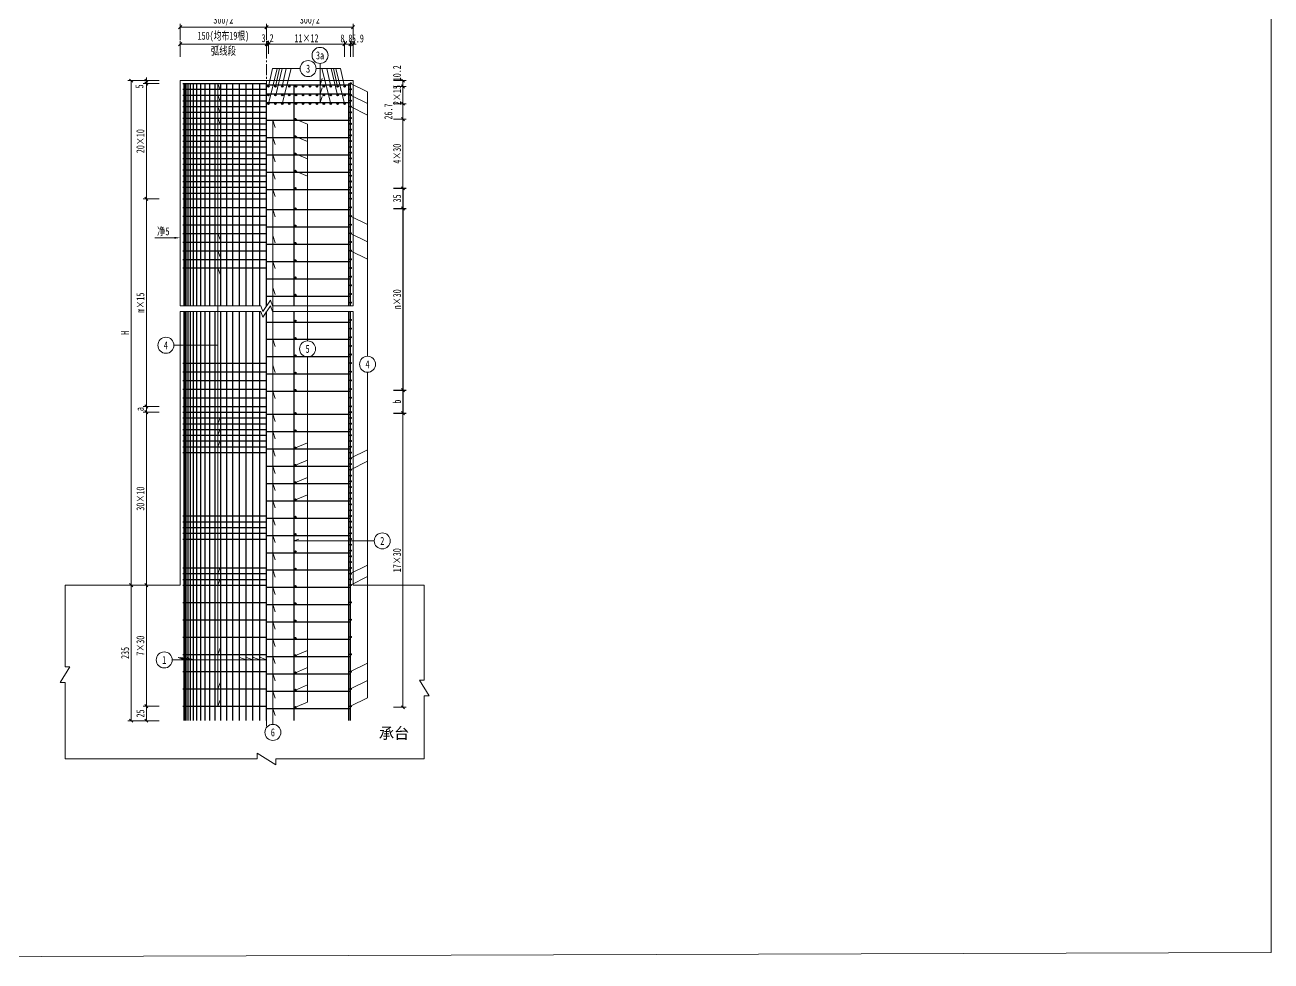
# Model space of a CAD drawing. Header units: millimetres. Extents: x 3400 to 11153, y 4569 to 11779.
# Drawn here: x 5863 to 8024, y 6168 to 7792 of the extents above; entities that cross this region are included whole.
import ezdxf
from ezdxf.enums import TextEntityAlignment as Align

# ---------------------------------------------------------------- set-up
doc = ezdxf.new("R2010")
doc.units = ezdxf.units.MM
doc.linetypes.add('CENTER2', pattern=[28.575, 19.05, -3.175, 3.175, -3.175])
doc.layers.get('0').update_dxf_attribs({"lineweight": 15})
doc.layers.get('Defpoints').update_dxf_attribs({"color": 8})
for name, color, linetype, lineweight in [('中心线', 2, 'CENTER2', 15), ('尺寸及阴影线', 4, 'Continuous', 13), ('尺寸标注', 4, 'Continuous', 13), ('文本', 7, 'Continuous', 15), ('文本 @ 1', 7, 'Continuous', 15), ('标注', 4, 'Continuous', 13), ('细实线', 4, 'Continuous', 15), ('细线', 4, 'Continuous', 15), ('钢筋', 1, 'Continuous', 30)]:
    doc.layers.add(name, color=color, linetype=linetype, lineweight=lineweight)
doc.styles.add('111', font='仿宋_GB2312.ttf', dxfattribs={"width": 0.7})
doc.styles.add('Annotative', font='仿宋_GB2312.ttf')
doc.styles.add('FS', font='仿宋_GB2312.ttf', dxfattribs={"width": 0.75})
doc.styles.get("Standard").update_dxf_attribs({"font": '仿宋_GB2312.ttf'})
doc.dimstyles.new('200', dxfattribs={"dimscale": 0, "dimtxt": 2.5, "dimasz": 1, "dimexe": 1, "dimexo": 1, "dimgap": 0.6, "dimtad": 1, "dimdec": 1, "dimdsep": 46, "dimtxsty": '111', "dimblk": 'OBLIQUE', "dimcen": 0, "dimclrd": 4, "dimclre": 4, "dimclrt": 4, "dimadec": 1, "dimazin": 2, "dimtfac": 1, "dimtdec": 1, "dimtix": 1, "dimtmove": 2, "dimatfit": 3, "dimfxl": 4, "dimfxlon": 1, "dimtolj": 1, "dimlwd": -1, "dimlwe": -1, "dimarcsym": 0})

# ---------------------------------------------------------------- blocks, each defined once
blk = doc.blocks.new('DJ 22')
at = {"layer": '钢筋'}
h = blk.add_hatch(color=256, dxfattribs=at)
h.dxf.hatch_style = 1
h.paths.add_polyline_path([(1.3, 0, 1), (-1.3, 0, 1)])
blk.add_circle((0, 0), 1.25, dxfattribs=at)
blk = doc.blocks.new('_Oblique')
at = {"color": 0, "linetype": 'ByBlock', "lineweight": -2}
blk.add_line((-0.5, -0.5), (0.5, 0.5), dxfattribs=at)
blk = doc.blocks.new('*D17')
at = {"color": 4, "transparency": 16777216}
for p, q in [((6073.2, 7695.2), (6073.2, 7700.8)), ((6095.4, 7695.2), (6067.6, 7695.2)), ((6095.4, 7690.2), (6067.6, 7690.2)), ((6073.2, 7690.2), (6073.2, 7695.2)), ((6073.2, 7690.2), (6073.2, 7684.7))]:
    blk.add_line(p, q, dxfattribs=at)
at = {"layer": 'Defpoints', "color": 0, "transparency": 16777216}
for p in [(6073.2, 7695.2), (6136.3, 7695.2), (6136.3, 7690.2)]:
    blk.add_point(p, dxfattribs=at)
at = {"color": 4, "transparency": 16777216, "xscale": 5.555555555555556, "yscale": 5.555555555555556, "zscale": 5.555555555555556}
for p, rotation in [((6073.2, 7695.2), 270), ((6073.2, 7690.2), 90)]:
    blk.add_blockref('_Oblique', p, dxfattribs=dict(at, rotation=rotation))
at = {"color": 4, "transparency": 16777216, "insert": (6061.2, 7685.1), "char_height": 13.89, "attachment_point": 5, "rotation": 90, "style": '111'}
blk.add_mtext('\\A1;5', dxfattribs=at)
blk = doc.blocks.new('*D18')
at = {"color": 4, "transparency": 16777216}
for p, q in [((6095.4, 7490.2), (6067.6, 7490.2)), ((6073.2, 7130.2), (6073.2, 7490.2)), ((6095.4, 7130.2), (6067.6, 7130.2))]:
    blk.add_line(p, q, dxfattribs=at)
at = {"layer": 'Defpoints', "color": 0, "transparency": 16777216}
for p in [(6073.2, 7490.2), (6136.3, 7490.2), (6136.3, 7130.2)]:
    blk.add_point(p, dxfattribs=at)
at = {"color": 4, "transparency": 16777216, "xscale": 5.555555555555556, "yscale": 5.555555555555556, "zscale": 5.555555555555556}
for p, rotation in [((6073.2, 7490.2), 90), ((6073.2, 7130.2), 270)]:
    blk.add_blockref('_Oblique', p, dxfattribs=dict(at, rotation=rotation))
at = {"color": 4, "transparency": 16777216, "insert": (6062.9, 7310.2), "char_height": 13.89, "attachment_point": 5, "rotation": 90, "style": '111'}
blk.add_mtext('\\A1;m×15', dxfattribs=at)
blk = doc.blocks.new('*D19')
at = {"color": 4, "transparency": 16777216}
for p, q in [((6095.4, 7120.2), (6067.6, 7120.2)), ((6073.2, 6820.2), (6073.2, 7120.2)), ((6095.4, 6820.2), (6067.6, 6820.2))]:
    blk.add_line(p, q, dxfattribs=at)
at = {"layer": 'Defpoints', "color": 0, "transparency": 16777216}
for p in [(6073.2, 7120.2), (6136.3, 7120.2), (6136.3, 6820.2)]:
    blk.add_point(p, dxfattribs=at)
at = {"color": 4, "transparency": 16777216, "xscale": 5.555555555555556, "yscale": 5.555555555555556, "zscale": 5.555555555555556}
for p, rotation in [((6073.2, 7120.2), 90), ((6073.2, 6820.2), 270)]:
    blk.add_blockref('_Oblique', p, dxfattribs=dict(at, rotation=rotation))
at = {"color": 4, "transparency": 16777216, "insert": (6062.9, 6970.2), "char_height": 13.89, "attachment_point": 5, "rotation": 90, "style": '111'}
blk.add_mtext('\\A1;30×10', dxfattribs=at)
blk = doc.blocks.new('*D20')
at = {"color": 4, "transparency": 16777216}
for p, q in [((6095.4, 6820.2), (6067.6, 6820.2)), ((6073.2, 6610.2), (6073.2, 6820.2)), ((6095.4, 6610.2), (6067.6, 6610.2))]:
    blk.add_line(p, q, dxfattribs=at)
at = {"layer": 'Defpoints', "color": 0, "transparency": 16777216}
for p in [(6073.2, 6820.2), (6136.3, 6820.2), (6136.3, 6610.2)]:
    blk.add_point(p, dxfattribs=at)
at = {"color": 4, "transparency": 16777216, "xscale": 5.555555555555556, "yscale": 5.555555555555556, "zscale": 5.555555555555556}
for p, rotation in [((6073.2, 6820.2), 90), ((6073.2, 6610.2), 270)]:
    blk.add_blockref('_Oblique', p, dxfattribs=dict(at, rotation=rotation))
at = {"color": 4, "transparency": 16777216, "insert": (6062.9, 6715.2), "char_height": 13.89, "attachment_point": 5, "rotation": 90, "style": '111'}
blk.add_mtext('\\A1;7×30', dxfattribs=at)
blk = doc.blocks.new('*D21')
at = {"color": 4, "transparency": 16777216}
for p, q in [((6095.4, 6610.2), (6067.6, 6610.2)), ((6073.2, 6610.2), (6073.2, 6585.2)), ((6095.4, 6585.2), (6067.6, 6585.2))]:
    blk.add_line(p, q, dxfattribs=at)
at = {"layer": 'Defpoints', "color": 0, "transparency": 16777216}
for p in [(6136.3, 6610.2), (6073.2, 6585.2), (6138.5, 6585.2)]:
    blk.add_point(p, dxfattribs=at)
at = {"color": 4, "transparency": 16777216, "xscale": 5.555555555555556, "yscale": 5.555555555555556, "zscale": 5.555555555555556}
for p, rotation in [((6073.2, 6610.2), 90), ((6073.2, 6585.2), 270)]:
    blk.add_blockref('_Oblique', p, dxfattribs=dict(at, rotation=rotation))
at = {"color": 4, "transparency": 16777216, "insert": (6062.9, 6597.7), "char_height": 13.89, "attachment_point": 5, "rotation": 90, "style": '111'}
blk.add_mtext('\\A1;25', dxfattribs=at)
blk = doc.blocks.new('*D22')
at = {"color": 4, "transparency": 16777216}
for p, q in [((6068.9, 6820.2), (6041.2, 6820.2)), ((6046.7, 6820.2), (6046.7, 6585.2)), ((6068.9, 6585.2), (6041.2, 6585.2))]:
    blk.add_line(p, q, dxfattribs=at)
at = {"layer": 'Defpoints', "color": 0, "transparency": 16777216}
for p in [(6109.8, 6820.2), (6046.7, 6585.2), (6138.5, 6585.2)]:
    blk.add_point(p, dxfattribs=at)
at = {"color": 4, "transparency": 16777216, "xscale": 5.555555555555556, "yscale": 5.555555555555556, "zscale": 5.555555555555556}
for p, rotation in [((6046.7, 6820.2), 90), ((6046.7, 6585.2), 270)]:
    blk.add_blockref('_Oblique', p, dxfattribs=dict(at, rotation=rotation))
at = {"color": 4, "transparency": 16777216, "insert": (6036.4, 6702.7), "char_height": 13.89, "attachment_point": 5, "rotation": 90, "style": '111'}
blk.add_mtext('\\A1;235', dxfattribs=at)
blk = doc.blocks.new('*D23')
at = {"color": 4, "transparency": 16777216}
for p, q in [((6068.9, 7695.2), (6041.2, 7695.2)), ((6046.7, 7695.2), (6046.7, 6820.2)), ((6068.9, 6820.2), (6041.2, 6820.2))]:
    blk.add_line(p, q, dxfattribs=at)
at = {"layer": 'Defpoints', "color": 0, "transparency": 16777216}
for p in [(6131.9, 7695.2), (6046.7, 6820.2), (6138.5, 6820.2)]:
    blk.add_point(p, dxfattribs=at)
at = {"color": 4, "transparency": 16777216, "xscale": 5.555555555555556, "yscale": 5.555555555555556, "zscale": 5.555555555555556}
for p, rotation in [((6046.7, 7695.2), 90), ((6046.7, 6820.2), 270)]:
    blk.add_blockref('_Oblique', p, dxfattribs=dict(at, rotation=rotation))
at = {"color": 4, "transparency": 16777216, "insert": (6036.4, 7257.7), "char_height": 13.89, "attachment_point": 5, "rotation": 90, "style": '111'}
blk.add_mtext('\\A1;H', dxfattribs=at)
blk = doc.blocks.new('*D24')
at = {"color": 4, "transparency": 16777216}
for p, q in [((6131.9, 7736.3), (6131.9, 7764.1)), ((6281.9, 7736.3), (6281.9, 7764.1)), ((6281.9, 7758.5), (6131.9, 7758.5))]:
    blk.add_line(p, q, dxfattribs=at)
at = {"layer": 'Defpoints', "color": 0, "transparency": 16777216}
for p in [(6131.9, 7758.5), (6131.9, 7676), (6281.9, 7690.2)]:
    blk.add_point(p, dxfattribs=at)
at = {"color": 4, "transparency": 16777216, "xscale": 5.555555555555556, "yscale": 5.555555555555556, "zscale": 5.555555555555556, "rotation": 180}
blk.add_blockref('_Oblique', (6131.9, 7758.5), dxfattribs=at)
at = {"color": 4, "transparency": 16777216, "xscale": 5.555555555555556, "yscale": 5.555555555555556, "zscale": 5.555555555555556}
blk.add_blockref('_Oblique', (6281.9, 7758.5), dxfattribs=at)
at = {"color": 4, "transparency": 16777216, "insert": (6206.9, 7771.2), "char_height": 13.889, "attachment_point": 5, "style": '111'}
blk.add_mtext('\\A1;150(均布19根)', dxfattribs=at)
blk = doc.blocks.new('*D25')
at = {"color": 4, "transparency": 16777216}
for p, q in [((6417.1, 7736.3), (6417.1, 7764.1)), ((6427.5, 7736.3), (6427.5, 7764.1)), ((6417.1, 7758.5), (6427.5, 7758.5))]:
    blk.add_line(p, q, dxfattribs=at)
at = {"layer": 'Defpoints', "color": 0, "transparency": 16777216}
for p in [(6427.5, 7758.5), (6417.1, 7685.1), (6427.5, 7685.6)]:
    blk.add_point(p, dxfattribs=at)
at = {"color": 4, "transparency": 16777216, "xscale": 5.555555555555556, "yscale": 5.555555555555556, "zscale": 5.555555555555556, "rotation": 180}
blk.add_blockref('_Oblique', (6417.1, 7758.5), dxfattribs=at)
at = {"color": 4, "transparency": 16777216, "xscale": 5.555555555555556, "yscale": 5.555555555555556, "zscale": 5.555555555555556}
blk.add_blockref('_Oblique', (6427.5, 7758.5), dxfattribs=at)
at = {"color": 4, "transparency": 16777216, "insert": (6420.3, 7768.3), "char_height": 13.89, "attachment_point": 5, "style": '111'}
blk.add_mtext('\\A1;8.8', dxfattribs=at)
blk = doc.blocks.new('*D26')
at = {"color": 4, "transparency": 16777216}
for p, q in [((6427.5, 7736.3), (6427.5, 7764.1)), ((6431.9, 7736.3), (6431.9, 7764.1)), ((6427.5, 7758.5), (6421.9, 7758.5)), ((6427.5, 7758.5), (6431.9, 7758.5)), ((6431.9, 7758.5), (6437.4, 7758.5))]:
    blk.add_line(p, q, dxfattribs=at)
at = {"layer": 'Defpoints', "color": 0, "transparency": 16777216}
for p in [(6431.9, 7758.5), (6427.5, 7688.2), (6431.9, 7691)]:
    blk.add_point(p, dxfattribs=at)
at = {"color": 4, "transparency": 16777216, "xscale": 5.555555555555556, "yscale": 5.555555555555556, "zscale": 5.555555555555556}
blk.add_blockref('_Oblique', (6427.5, 7758.5), dxfattribs=at)
at = {"color": 4, "transparency": 16777216, "xscale": 5.555555555555556, "yscale": 5.555555555555556, "zscale": 5.555555555555556, "rotation": 180}
blk.add_blockref('_Oblique', (6431.9, 7758.5), dxfattribs=at)
at = {"color": 4, "transparency": 16777216, "insert": (6440.1, 7768.3), "char_height": 13.89, "attachment_point": 5, "style": '111'}
blk.add_mtext('\\A1;5.9', dxfattribs=at)
blk = doc.blocks.new('*D27')
at = {"color": 4, "transparency": 16777216}
for p, q in [((6131.9, 7765.8), (6131.9, 7793.6)), ((6281.9, 7788), (6131.9, 7788)), ((6281.9, 7765.8), (6281.9, 7793.6))]:
    blk.add_line(p, q, dxfattribs=at)
at = {"layer": 'Defpoints', "color": 0, "transparency": 16777216}
for p in [(6131.9, 7788), (6131.9, 7695.2), (6281.9, 7695.2)]:
    blk.add_point(p, dxfattribs=at)
at = {"color": 4, "transparency": 16777216, "xscale": 5.555555555555556, "yscale": 5.555555555555556, "zscale": 5.555555555555556, "rotation": 180}
blk.add_blockref('_Oblique', (6131.9, 7788), dxfattribs=at)
at = {"color": 4, "transparency": 16777216, "xscale": 5.555555555555556, "yscale": 5.555555555555556, "zscale": 5.555555555555556}
blk.add_blockref('_Oblique', (6281.9, 7788), dxfattribs=at)
at = {"color": 4, "transparency": 16777216, "insert": (6206.9, 7799.3), "char_height": 13.89, "attachment_point": 5, "style": '111'}
blk.add_mtext('\\A1;300/2', dxfattribs=at)
blk = doc.blocks.new('*D28')
at = {"color": 4, "transparency": 16777216}
for p, q in [((6281.8, 7765.8), (6281.8, 7793.6)), ((6281.8, 7788), (6431.8, 7788)), ((6431.8, 7765.8), (6431.8, 7793.6))]:
    blk.add_line(p, q, dxfattribs=at)
at = {"layer": 'Defpoints', "color": 0, "transparency": 16777216}
for p in [(6431.8, 7788), (6281.8, 7695.2), (6431.8, 7695.2)]:
    blk.add_point(p, dxfattribs=at)
at = {"color": 4, "transparency": 16777216, "xscale": 5.555555555555556, "yscale": 5.555555555555556, "zscale": 5.555555555555556, "rotation": 180}
blk.add_blockref('_Oblique', (6281.8, 7788), dxfattribs=at)
at = {"color": 4, "transparency": 16777216, "xscale": 5.555555555555556, "yscale": 5.555555555555556, "zscale": 5.555555555555556}
blk.add_blockref('_Oblique', (6431.8, 7788), dxfattribs=at)
at = {"color": 4, "transparency": 16777216, "insert": (6356.8, 7799.3), "char_height": 13.89, "attachment_point": 5, "style": '111'}
blk.add_mtext('\\A1;300/2', dxfattribs=at)
blk = doc.blocks.new('*D31')
at = {"color": 4, "transparency": 16777216}
for p, q in [((6095.4, 7690.2), (6067.6, 7690.2)), ((6073.2, 7490.2), (6073.2, 7690.2)), ((6095.4, 7490.2), (6067.6, 7490.2))]:
    blk.add_line(p, q, dxfattribs=at)
at = {"layer": 'Defpoints', "color": 0, "transparency": 16777216}
for p in [(6073.2, 7690.2), (6136.3, 7690.2), (6136.3, 7490.2)]:
    blk.add_point(p, dxfattribs=at)
at = {"color": 4, "transparency": 16777216, "xscale": 5.555555555555556, "yscale": 5.555555555555556, "zscale": 5.555555555555556}
for p, rotation in [((6073.2, 7690.2), 90), ((6073.2, 7490.2), 270)]:
    blk.add_blockref('_Oblique', p, dxfattribs=dict(at, rotation=rotation))
at = {"color": 4, "transparency": 16777216, "insert": (6062.9, 7590.2), "char_height": 13.89, "attachment_point": 5, "rotation": 90, "style": '111'}
blk.add_mtext('\\A1;20×10', dxfattribs=at)
blk = doc.blocks.new('*D39')
at = {"color": 4, "transparency": 16777216}
for p, q in [((6281.9, 7741.9), (6281.9, 7764.1)), ((6285.1, 7741.9), (6285.1, 7764.1)), ((6281.9, 7758.5), (6276.3, 7758.5)), ((6281.9, 7758.5), (6285.1, 7758.5)), ((6285.1, 7758.5), (6290.6, 7758.5))]:
    blk.add_line(p, q, dxfattribs=at)
at = {"layer": 'Defpoints', "color": 0, "transparency": 16777216}
for p in [(6285.1, 7758.5), (6281.9, 7683.4), (6285.1, 7685.1)]:
    blk.add_point(p, dxfattribs=at)
at = {"color": 4, "transparency": 16777216, "xscale": 5.555555555555556, "yscale": 5.555555555555556, "zscale": 5.555555555555556}
blk.add_blockref('_Oblique', (6281.9, 7758.5), dxfattribs=at)
at = {"color": 4, "transparency": 16777216, "xscale": 5.555555555555556, "yscale": 5.555555555555556, "zscale": 5.555555555555556, "rotation": 180}
blk.add_blockref('_Oblique', (6285.1, 7758.5), dxfattribs=at)
at = {"color": 4, "transparency": 16777216, "insert": (6283.5, 7768.8), "char_height": 13.89, "attachment_point": 5, "style": '111'}
blk.add_mtext('\\A1;3.2', dxfattribs=at)
blk = doc.blocks.new('*D42')
at = {"color": 4, "transparency": 16777216}
for p, q in [((6095.4, 7130.2), (6067.6, 7130.2)), ((6095.4, 7120.2), (6067.6, 7120.2)), ((6073.2, 7130.2), (6073.2, 7120.2))]:
    blk.add_line(p, q, dxfattribs=at)
at = {"layer": 'Defpoints', "color": 0, "transparency": 16777216}
for p in [(6073.2, 7120.2), (6136.3, 7130.2), (6136.3, 7120.2)]:
    blk.add_point(p, dxfattribs=at)
at = {"color": 4, "transparency": 16777216, "xscale": 5.555555555555556, "yscale": 5.555555555555556, "zscale": 5.555555555555556}
for p, rotation in [((6073.2, 7130.2), 90), ((6073.2, 7120.2), 270)]:
    blk.add_blockref('_Oblique', p, dxfattribs=dict(at, rotation=rotation))
at = {"color": 4, "transparency": 16777216, "insert": (6061.8, 7125.5), "char_height": 13.89, "attachment_point": 5, "rotation": 90, "style": '111'}
blk.add_mtext('\\A1;a', dxfattribs=at)
blk = doc.blocks.new('*D45')
at = {"color": 4, "transparency": 16777216}
for p, q in [((6501.7, 7695.2), (6523.9, 7695.2)), ((6501.7, 7685.1), (6523.9, 7685.1)), ((6518.4, 7695.2), (6518.4, 7685.1))]:
    blk.add_line(p, q, dxfattribs=at)
at = {"layer": 'Defpoints', "color": 0, "transparency": 16777216}
for p in [(6402.4, 7685.1), (6407, 7695.2), (6518.4, 7685.1)]:
    blk.add_point(p, dxfattribs=at)
at = {"color": 4, "transparency": 16777216, "xscale": 5.555555555555556, "yscale": 5.555555555555556, "zscale": 5.555555555555556}
for p, rotation in [((6518.4, 7695.2), 90), ((6518.4, 7685.1), 270)]:
    blk.add_blockref('_Oblique', p, dxfattribs=dict(at, rotation=rotation))
at = {"color": 4, "transparency": 16777216, "insert": (6508.1, 7707.9), "char_height": 13.89, "attachment_point": 5, "rotation": 90, "style": '111'}
blk.add_mtext('\\A1;10.2', dxfattribs=at)
blk = doc.blocks.new('*D46')
at = {"color": 4, "transparency": 16777216}
for p, q in [((6501.7, 7685.1), (6523.9, 7685.1)), ((6518.4, 7685.1), (6518.4, 7690.6)), ((6518.4, 7685.1), (6518.4, 7655.1)), ((6501.7, 7655.1), (6523.9, 7655.1)), ((6518.4, 7655.1), (6518.4, 7649.5))]:
    blk.add_line(p, q, dxfattribs=at)
at = {"layer": 'Defpoints', "color": 0, "transparency": 16777216}
for p in [(6399, 7685.1), (6399, 7655.1), (6518.4, 7655.1)]:
    blk.add_point(p, dxfattribs=at)
at = {"color": 4, "transparency": 16777216, "xscale": 5.555555555555556, "yscale": 5.555555555555556, "zscale": 5.555555555555556}
for p, rotation in [((6518.4, 7685.1), 270), ((6518.4, 7655.1), 90)]:
    blk.add_blockref('_Oblique', p, dxfattribs=dict(at, rotation=rotation))
at = {"color": 4, "transparency": 16777216, "insert": (6508.1, 7670.1), "char_height": 13.89, "attachment_point": 5, "rotation": 90, "style": '111'}
blk.add_mtext('\\A1;2×15', dxfattribs=at)
blk = doc.blocks.new('*D47')
at = {"color": 4, "transparency": 16777216}
for p, q in [((6501.7, 7628.4), (6523.9, 7628.4)), ((6518.4, 7628.4), (6518.4, 7508.4)), ((6501.7, 7508.4), (6523.9, 7508.4))]:
    blk.add_line(p, q, dxfattribs=at)
at = {"layer": 'Defpoints', "color": 0, "transparency": 16777216}
for p in [(6399, 7628.4), (6390.3, 7508.4), (6518.4, 7508.4)]:
    blk.add_point(p, dxfattribs=at)
at = {"color": 4, "transparency": 16777216, "xscale": 5.555555555555556, "yscale": 5.555555555555556, "zscale": 5.555555555555556}
for p, rotation in [((6518.4, 7628.4), 90), ((6518.4, 7508.4), 270)]:
    blk.add_blockref('_Oblique', p, dxfattribs=dict(at, rotation=rotation))
at = {"color": 4, "transparency": 16777216, "insert": (6508.1, 7568.4), "char_height": 13.89, "attachment_point": 5, "rotation": 90, "style": '111'}
blk.add_mtext('\\A1;4×30', dxfattribs=at)
blk = doc.blocks.new('*D48')
at = {"layer": 'Defpoints', "color": 0, "transparency": 16777216}
for p in [(6381.7, 7473.4), (6385.1, 7158.4), (6518.4, 7158.4)]:
    blk.add_point(p, dxfattribs=at)
at = {"layer": '钢筋', "color": 4, "transparency": 16777216}
for p, q in [((6501.7, 7473.4), (6523.9, 7473.4)), ((6518.4, 7473.4), (6518.4, 7158.4)), ((6501.7, 7158.4), (6523.9, 7158.4))]:
    blk.add_line(p, q, dxfattribs=at)
at = {"layer": '钢筋', "color": 4, "transparency": 16777216, "xscale": 5.555555555555556, "yscale": 5.555555555555556, "zscale": 5.555555555555556}
for p, rotation in [((6518.4, 7473.4), 90), ((6518.4, 7158.4), 270)]:
    blk.add_blockref('_Oblique', p, dxfattribs=dict(at, rotation=rotation))
at = {"layer": '钢筋', "color": 4, "transparency": 16777216, "insert": (6508.1, 7315.9), "char_height": 13.89, "attachment_point": 5, "rotation": 90, "style": '111'}
blk.add_mtext('\\A1;n×30', dxfattribs=at)
blk = doc.blocks.new('*D51')
at = {"layer": 'Defpoints', "color": 0, "transparency": 16777216}
for p in [(6379.7, 7158.4), (6379.7, 7118.4), (6518.4, 7118.4)]:
    blk.add_point(p, dxfattribs=at)
at = {"layer": '钢筋', "color": 4, "transparency": 16777216}
for p, q in [((6501.7, 7158.4), (6523.9, 7158.4)), ((6518.4, 7158.4), (6518.4, 7118.4)), ((6501.7, 7118.4), (6523.9, 7118.4))]:
    blk.add_line(p, q, dxfattribs=at)
at = {"layer": '钢筋', "color": 4, "transparency": 16777216, "xscale": 5.555555555555556, "yscale": 5.555555555555556, "zscale": 5.555555555555556}
for p, rotation in [((6518.4, 7158.4), 90), ((6518.4, 7118.4), 270)]:
    blk.add_blockref('_Oblique', p, dxfattribs=dict(at, rotation=rotation))
at = {"layer": '钢筋', "color": 4, "transparency": 16777216, "insert": (6508.1, 7138.4), "char_height": 13.89, "attachment_point": 5, "rotation": 90, "style": '111'}
blk.add_mtext('\\A1;b', dxfattribs=at)
blk = doc.blocks.new('*D52')
at = {"color": 4, "transparency": 16777216}
for p, q in [((6501.7, 7118.4), (6523.9, 7118.4)), ((6518.4, 7118.4), (6518.4, 6608.4)), ((6501.7, 6608.4), (6523.9, 6608.4))]:
    blk.add_line(p, q, dxfattribs=at)
at = {"layer": 'Defpoints', "color": 0, "transparency": 16777216}
for p in [(6387.9, 7118.4), (6381, 6608.4), (6518.4, 6608.4)]:
    blk.add_point(p, dxfattribs=at)
at = {"color": 4, "transparency": 16777216, "xscale": 5.555555555555556, "yscale": 5.555555555555556, "zscale": 5.555555555555556}
for p, rotation in [((6518.4, 7118.4), 90), ((6518.4, 6608.4), 270)]:
    blk.add_blockref('_Oblique', p, dxfattribs=dict(at, rotation=rotation))
at = {"color": 4, "transparency": 16777216, "insert": (6508.1, 6863.4), "char_height": 13.89, "attachment_point": 5, "rotation": 90, "style": '111'}
blk.add_mtext('\\A1;17×30', dxfattribs=at)
blk = doc.blocks.new('*D49')
at = {"layer": 'Defpoints', "color": 0, "transparency": 16777216}
for p in [(6390.3, 7508.4), (6390.3, 7473.4), (6518.4, 7473.4)]:
    blk.add_point(p, dxfattribs=at)
at = {"layer": '钢筋', "color": 4, "transparency": 16777216}
for p, q in [((6501.7, 7508.4), (6523.9, 7508.4)), ((6518.4, 7508.4), (6518.4, 7473.4)), ((6501.7, 7473.4), (6523.9, 7473.4))]:
    blk.add_line(p, q, dxfattribs=at)
at = {"layer": '钢筋', "color": 4, "transparency": 16777216, "xscale": 5.555555555555556, "yscale": 5.555555555555556, "zscale": 5.555555555555556}
for p, rotation in [((6518.4, 7508.4), 90), ((6518.4, 7473.4), 270)]:
    blk.add_blockref('_Oblique', p, dxfattribs=dict(at, rotation=rotation))
at = {"layer": '钢筋', "color": 4, "transparency": 16777216, "insert": (6508.1, 7490.9), "char_height": 13.89, "attachment_point": 5, "rotation": 90, "style": '111'}
blk.add_mtext('\\A1;35', dxfattribs=at)
blk = doc.blocks.new('*D50')
at = {"color": 4, "transparency": 16777216}
for p, q in [((6501.7, 7655.1), (6523.9, 7655.1)), ((6518.4, 7655.1), (6518.4, 7628.4)), ((6501.7, 7628.4), (6523.9, 7628.4))]:
    blk.add_line(p, q, dxfattribs=at)
at = {"layer": 'Defpoints', "color": 0, "transparency": 16777216}
for p in [(6399, 7655.1), (6399, 7628.4), (6518.4, 7628.4)]:
    blk.add_point(p, dxfattribs=at)
at = {"color": 4, "transparency": 16777216, "xscale": 5.555555555555556, "yscale": 5.555555555555556, "zscale": 5.555555555555556}
for p, rotation in [((6518.4, 7655.1), 90), ((6518.4, 7628.4), 270)]:
    blk.add_blockref('_Oblique', p, dxfattribs=dict(at, rotation=rotation))
at = {"color": 4, "transparency": 16777216, "insert": (6493.1, 7641.6), "char_height": 13.89, "attachment_point": 5, "rotation": 90, "style": '111'}
blk.add_mtext('\\A1;26.7', dxfattribs=at)
blk = doc.blocks.new('*D53')
at = {"layer": 'Defpoints', "color": 0, "transparency": 16777216}
for p in [(6417.1, 7758.5), (6285.1, 7685.1), (6417.1, 7685.1)]:
    blk.add_point(p, dxfattribs=at)
at = {"layer": '细线', "color": 4, "transparency": 16777216}
for p, q in [((6285.1, 7741.9), (6285.1, 7764.1)), ((6417.1, 7741.9), (6417.1, 7764.1)), ((6285.1, 7758.5), (6417.1, 7758.5))]:
    blk.add_line(p, q, dxfattribs=at)
at = {"layer": '细线', "color": 4, "transparency": 16777216, "xscale": 5.555555555555554, "yscale": 5.555555555555554, "zscale": 5.555555555555554, "rotation": 180}
blk.add_blockref('_Oblique', (6285.1, 7758.5), dxfattribs=at)
at = {"layer": '细线', "color": 4, "transparency": 16777216, "xscale": 5.555555555555554, "yscale": 5.555555555555554, "zscale": 5.555555555555554}
blk.add_blockref('_Oblique', (6417.1, 7758.5), dxfattribs=at)
at = {"layer": '细线', "color": 4, "transparency": 16777216, "insert": (6351.1, 7768.8), "char_height": 13.89, "attachment_point": 5, "style": '111'}
blk.add_mtext('\\A1;11×12', dxfattribs=at)

msp = doc.modelspace()

# ---------------------------------------------------------------- linework, layer by layer
msp.add_lwpolyline([(3400.32, 8603.15), (8024.4, 8618.03), (8024.4, 6183.2), (3400.32, 6168.32)], close=True)
at = {"layer": 'Defpoints'}
for p, q in [((6427.46, 7304.73), (6427.46, 7690.23)), ((6427.46, 6585.23), (6427.46, 7294.73))]:
    msp.add_line(p, q, dxfattribs=at)
at = {"layer": '中心线'}
for p, q in [((6281.88, 7304.73), (6281.88, 7752.22)), ((6281.88, 6575.96), (6281.88, 7294.73))]:
    msp.add_line(p, q, dxfattribs=at)
at = {"layer": '尺寸及阴影线'}
msp.add_line((6121.8, 7422.62), (6087.75, 7422.62), dxfattribs=at)
msp.add_solid([(6121.8, 7424.3), (6121.8, 7420.94), (6131.88, 7422.62)], dxfattribs=at)
at = {"layer": '尺寸标注'}
for centre in [(6374.48, 7738.97), (6353.84, 7715.97), (6107.13, 7236.18), (6352.96, 7229.99), (6456.88, 7203.24), (6482.5, 6896.94), (6104.22, 6690.5), (6292.69, 6564.94)]:
    msp.add_circle(centre, 13.89, dxfattribs=at)
at = {"layer": '标注'}
for p, q in [((6374.48, 7725.08), (6374.48, 7657.02)), ((6378.47, 7698.7), (6374.48, 7687.89)), ((6197.16, 6610.23), (6197.16, 7690.23)), ((6201.16, 7679.43), (6197.16, 7690.23)), ((6378.47, 7682.83), (6374.48, 7672.02)), ((6201.16, 7659.43), (6197.16, 7670.23)), ((6378.47, 7667.83), (6374.48, 7657.02)), ((6201.16, 7639.43), (6197.16, 7650.23)), ((6201.16, 7619.43), (6197.16, 7630.23)), ((6201.16, 7419.43), (6197.16, 7430.23)), ((6201.16, 7389.43), (6197.16, 7400.23)), ((6201.16, 7359.43), (6197.16, 7370.23)), ((6197.16, 7236.18), (6121.02, 7236.18)), ((6201.16, 7111.04), (6197.16, 7100.23)), ((6201.16, 7091.04), (6197.16, 7080.23)), ((6201.16, 7071.04), (6197.16, 7060.23)), ((6201.16, 6851.04), (6197.16, 6840.23)), ((6201.16, 6831.04), (6197.16, 6820.23)), ((6201.16, 6711.04), (6197.16, 6700.23)), ((6118.11, 6690.5), (6281.88, 6690.5)), ((6128.21, 6694.49), (6139.01, 6690.5)), ((6129.54, 6694.49), (6140.34, 6690.5)), ((6131.69, 6694.49), (6142.49, 6690.5)), ((6134.82, 6694.49), (6145.62, 6690.5)), ((6138.93, 6694.49), (6149.73, 6690.5)), ((6143.97, 6694.49), (6154.77, 6690.5)), ((6235.31, 6694.49), (6246.11, 6690.5)), ((6247.09, 6694.49), (6257.89, 6690.5)), ((6259.04, 6694.49), (6269.84, 6690.5)), ((6271.08, 6694.49), (6281.88, 6690.5)), ((6201.16, 6651.04), (6197.16, 6640.23)), ((6201.16, 6621.04), (6197.16, 6610.23))]:
    msp.add_line(p, q, dxfattribs=at)
at = {"layer": '细实线'}
for p, q in [((6285.09, 7685.05), (6291.91, 7715.97)), ((6285.09, 7655.05), (6300.34, 7715.97)), ((6291.91, 7715.97), (6339.95, 7715.97)), ((6297.09, 7685.05), (6303.91, 7715.97)), ((6297.59, 7670.05), (6308.62, 7715.97)), ((6309.09, 7685.05), (6315.91, 7715.97)), ((6309.09, 7655.05), (6324.34, 7715.97)), ((6367.73, 7715.97), (6410.26, 7715.97)), ((6367.73, 7715.97), (6410.26, 7715.97)), ((6393.09, 7655.05), (6377.84, 7715.97)), ((6393.09, 7685.05), (6386.26, 7715.97)), ((6404.59, 7670.05), (6393.56, 7715.97)), ((6404.59, 7685.05), (6397.76, 7715.97)), ((6417.09, 7655.05), (6401.84, 7715.97)), ((6417.09, 7685.05), (6410.26, 7715.97)), ((6131.88, 7695.23), (6431.88, 7695.23)), ((6131.88, 7304.73), (6131.88, 7695.23)), ((6427.46, 7690.23), (6456.88, 7675.5)), ((6431.88, 7304.73), (6431.88, 7695.23)), ((6456.88, 7217.12), (6456.88, 7675.5)), ((6427.46, 7670.23), (6456.88, 7655.5)), ((6427.46, 7650.23), (6456.88, 7635.5)), ((6427.46, 7460.23), (6456.88, 7445.5)), ((6427.46, 7430.23), (6456.88, 7415.5)), ((6427.46, 7400.23), (6456.88, 7385.5)), ((6131.88, 6820.23), (6131.88, 7294.73)), ((6431.88, 6820.23), (6431.88, 7294.73)), ((6456.88, 6624.96), (6456.88, 7189.35)), ((6427.46, 7040.23), (6456.88, 7054.96)), ((6427.46, 7020.23), (6456.88, 7034.96)), ((6427.46, 6840.23), (6456.88, 6854.96)), ((6427.46, 6820.23), (6456.88, 6834.96)), ((6131.88, 6820.23), (5932.12, 6820.23)), ((6013.3, 6820.23), (6131.88, 6820.23)), ((6555.31, 6820.23), (6431.88, 6820.23)), ((6431.88, 6820.23), (6483.47, 6820.23)), ((6427.46, 6670.23), (6456.88, 6684.96)), ((6427.46, 6640.23), (6456.88, 6654.96)), ((6427.46, 6610.23), (6456.88, 6624.96))]:
    msp.add_line(p, q, dxfattribs=at)
for points in [[(6131.88, 7304.73), (6271.88, 7304.73), (6275.21, 7294.73), (6288.55, 7314.73), (6291.88, 7304.73), (6431.88, 7304.73)], [(6131.88, 7294.73), (6271.88, 7294.73), (6275.21, 7284.73), (6288.55, 7304.73), (6291.88, 7294.73), (6431.88, 7294.73)], [(5932.12, 6820.23), (5932.12, 6678.57), (5940.5, 6678.57), (5923.75, 6651.57), (5932.12, 6651.57), (5932.12, 6518.82)], [(6555.31, 6820.23), (6555.31, 6655.39), (6546.93, 6655.39), (6563.68, 6628.39), (6555.31, 6628.39), (6555.31, 6518.82)], [(6555.31, 6518.82), (6298.08, 6518.82), (6298.08, 6508.77), (6265.68, 6528.87), (6265.68, 6518.82), (5932.12, 6518.82)]]:
    msp.add_lwpolyline(points, dxfattribs=at)
at = {"layer": '细线'}
for p, q in [((6292.69, 6578.83), (6292.69, 7626.55)), ((6292.69, 7626.55), (6296.88, 7614.11)), ((6331.88, 7628.39), (6352.96, 7619.65)), ((6352.96, 7619.65), (6352.96, 7243.88)), ((6292.69, 7596.55), (6296.88, 7584.11)), ((6331.88, 7598.39), (6352.96, 7589.65)), ((6292.69, 7566.55), (6296.88, 7554.11)), ((6331.88, 7568.39), (6352.96, 7559.65)), ((6292.69, 7536.55), (6296.88, 7524.11)), ((6331.88, 7538.39), (6352.96, 7529.65)), ((6292.69, 7506.55), (6296.88, 7494.11)), ((6292.69, 7471.55), (6296.88, 7459.11)), ((6292.69, 7426.55), (6296.88, 7414.11)), ((6292.69, 7381.55), (6296.88, 7369.11)), ((6292.69, 7336.55), (6296.88, 7324.11)), ((6292.69, 7246.55), (6296.88, 7234.11)), ((6292.69, 7201.55), (6296.88, 7189.11)), ((6352.96, 7216.11), (6352.96, 6617.14)), ((6292.69, 7156.55), (6296.88, 7144.11)), ((6292.69, 7116.55), (6296.88, 7104.11)), ((6292.69, 7086.55), (6296.88, 7074.11)), ((6292.69, 7056.55), (6296.88, 7044.11)), ((6331.88, 7058.39), (6352.96, 7067.14)), ((6292.69, 7026.55), (6296.88, 7014.11)), ((6331.88, 7028.39), (6352.96, 7037.14)), ((6331.88, 6998.39), (6352.96, 7007.14)), ((6292.69, 6996.55), (6296.88, 6984.11)), ((6292.69, 6966.55), (6296.88, 6954.11)), ((6331.88, 6968.39), (6352.96, 6977.14)), ((6292.69, 6936.55), (6296.88, 6924.11)), ((6292.69, 6906.55), (6296.88, 6894.11)), ((6329.17, 6896.94), (6337.77, 6899.83)), ((6329.17, 6896.94), (6468.61, 6896.94)), ((6292.69, 6876.55), (6296.88, 6864.11)), ((6292.69, 6846.55), (6296.88, 6834.11)), ((6292.69, 6816.55), (6296.88, 6804.11)), ((6292.69, 6786.55), (6296.88, 6774.11)), ((6292.69, 6756.55), (6296.88, 6744.11)), ((6292.69, 6726.55), (6296.88, 6714.11)), ((6331.88, 6698.39), (6352.96, 6707.14)), ((6292.69, 6696.55), (6296.88, 6684.11)), ((6292.69, 6666.55), (6296.88, 6654.11)), ((6331.88, 6668.39), (6352.96, 6677.14)), ((6331.88, 6638.39), (6352.96, 6647.14)), ((6292.69, 6636.55), (6296.88, 6624.11)), ((6331.88, 6608.39), (6352.96, 6617.14)), ((6292.69, 6606.55), (6296.88, 6594.11))]:
    msp.add_line(p, q, dxfattribs=at)
at = {"layer": '钢筋'}
for p, q in [((6136.3, 7690.23), (6281.88, 7690.23)), ((6136.3, 7680.23), (6281.88, 7680.23)), ((6139.01, 7304.73), (6139.01, 7690.23)), ((6140.34, 7304.73), (6140.34, 7690.23)), ((6142.49, 7304.73), (6142.49, 7690.23)), ((6145.62, 7304.73), (6145.62, 7690.23)), ((6149.73, 7304.73), (6149.73, 7690.23)), ((6154.77, 7304.73), (6154.77, 7690.23)), ((6160.72, 7304.73), (6160.72, 7690.23)), ((6167.53, 7304.73), (6167.53, 7690.23)), ((6175.16, 7304.73), (6175.16, 7690.23)), ((6183.54, 7304.73), (6183.54, 7690.23)), ((6192.62, 7304.73), (6192.62, 7690.23)), ((6202.34, 7304.73), (6202.34, 7690.23)), ((6212.62, 7304.73), (6212.62, 7690.23)), ((6223.39, 7304.73), (6223.39, 7690.23)), ((6234.58, 7304.73), (6234.58, 7690.23)), ((6246.11, 7304.73), (6246.11, 7690.23)), ((6257.89, 7304.73), (6257.89, 7690.23)), ((6269.84, 7304.73), (6269.84, 7690.23)), ((6281.88, 7304.73), (6281.88, 7690.23)), ((6281.88, 7687.89), (6427.46, 7687.89)), ((6329.17, 7687.89), (6329.17, 7304.73)), ((6424.75, 7304.73), (6424.75, 7690.23)), ((6136.3, 7670.23), (6281.88, 7670.23)), ((6136.3, 7660.23), (6281.88, 7660.23)), ((6281.88, 7672.02), (6427.46, 7672.02)), ((6281.88, 7657.02), (6427.46, 7657.02)), ((6136.3, 7650.23), (6281.88, 7650.23)), ((6136.3, 7640.23), (6281.88, 7640.23)), ((6136.3, 7630.23), (6281.88, 7630.23)), ((6136.3, 7620.23), (6281.88, 7620.23)), ((6136.3, 7610.23), (6281.88, 7610.23)), ((6281.88, 7626.55), (6427.46, 7626.55)), ((6136.3, 7600.23), (6281.88, 7600.23)), ((6136.3, 7590.23), (6281.88, 7590.23)), ((6281.88, 7596.55), (6427.46, 7596.55)), ((6136.3, 7580.23), (6281.88, 7580.23)), ((6136.3, 7570.23), (6281.88, 7570.23)), ((6281.88, 7566.55), (6427.46, 7566.55)), ((6136.3, 7560.23), (6281.88, 7560.23)), ((6136.3, 7550.23), (6281.88, 7550.23)), ((6136.3, 7540.23), (6281.88, 7540.23)), ((6136.3, 7530.23), (6281.88, 7530.23)), ((6281.88, 7536.55), (6427.46, 7536.55)), ((6136.3, 7520.23), (6281.88, 7520.23)), ((6136.3, 7510.23), (6281.88, 7510.23)), ((6281.88, 7506.55), (6427.46, 7506.55)), ((6136.3, 7500.23), (6281.88, 7500.23)), ((6136.3, 7490.23), (6281.88, 7490.23)), ((6136.3, 7475.23), (6281.88, 7475.23)), ((6136.3, 7460.23), (6281.88, 7460.23)), ((6281.88, 7471.55), (6427.46, 7471.55)), ((6136.3, 7445.23), (6281.88, 7445.23)), ((6281.88, 7441.55), (6427.46, 7441.55)), ((6136.3, 7430.23), (6281.88, 7430.23)), ((6136.3, 7415.23), (6281.88, 7415.23)), ((6136.3, 7400.23), (6281.88, 7400.23)), ((6281.88, 7411.55), (6427.46, 7411.55)), ((6136.3, 7385.23), (6281.88, 7385.23)), ((6281.88, 7381.55), (6427.46, 7381.55)), ((6136.3, 7370.23), (6281.88, 7370.23)), ((6281.88, 7351.55), (6427.46, 7351.55)), ((6281.88, 7321.55), (6427.46, 7321.55)), ((6139.01, 6585.23), (6139.01, 7294.73)), ((6140.34, 6585.23), (6140.34, 7294.73)), ((6142.49, 6585.23), (6142.49, 7294.73)), ((6145.62, 6585.23), (6145.62, 7294.73)), ((6149.73, 6585.23), (6149.73, 7294.73)), ((6154.77, 6585.23), (6154.77, 7294.73)), ((6160.72, 6585.23), (6160.72, 7294.73)), ((6167.53, 6585.23), (6167.53, 7294.73)), ((6175.16, 6585.23), (6175.16, 7294.73)), ((6183.54, 6585.23), (6183.54, 7294.73)), ((6192.62, 6585.23), (6192.62, 7294.73)), ((6202.34, 6585.23), (6202.34, 7294.73)), ((6212.62, 6585.23), (6212.62, 7294.73)), ((6223.39, 6585.23), (6223.39, 7294.73)), ((6234.58, 6585.23), (6234.58, 7294.73)), ((6246.11, 6585.23), (6246.11, 7294.73)), ((6257.89, 6585.23), (6257.89, 7294.73)), ((6269.84, 6585.23), (6269.84, 7294.73)), ((6281.88, 6585.23), (6281.88, 7294.73)), ((6329.17, 7294.73), (6329.17, 6585.23)), ((6424.75, 6585.23), (6424.75, 7294.73)), ((6281.88, 7276.55), (6427.46, 7276.55)), ((6281.88, 7246.55), (6427.46, 7246.55)), ((6136.3, 7205.23), (6281.88, 7205.23)), ((6281.88, 7216.55), (6427.46, 7216.55)), ((6136.3, 7190.23), (6281.88, 7190.23)), ((6281.88, 7186.55), (6427.46, 7186.55)), ((6136.3, 7175.23), (6281.88, 7175.23)), ((6136.3, 7160.23), (6281.88, 7160.23)), ((6281.88, 7156.55), (6427.46, 7156.55)), ((6136.3, 7145.23), (6281.88, 7145.23)), ((6136.3, 7130.23), (6281.88, 7130.23)), ((6136.3, 7120.23), (6281.88, 7120.23)), ((6281.88, 7116.55), (6427.46, 7116.55)), ((6136.3, 7110.23), (6281.88, 7110.23)), ((6136.3, 7100.23), (6281.88, 7100.23)), ((6136.3, 7090.23), (6281.88, 7090.23)), ((6136.3, 7080.23), (6281.88, 7080.23)), ((6136.3, 7070.23), (6281.88, 7070.23)), ((6281.88, 7086.55), (6427.46, 7086.55)), ((6136.3, 7060.23), (6281.88, 7060.23)), ((6136.3, 7050.23), (6281.88, 7050.23)), ((6281.88, 7056.55), (6427.46, 7056.55)), ((6281.88, 7026.55), (6427.46, 7026.55)), ((6281.88, 6996.55), (6427.46, 6996.55)), ((6281.88, 6966.55), (6427.46, 6966.55)), ((6136.3, 6940.23), (6281.88, 6940.23)), ((6136.3, 6930.23), (6281.88, 6930.23)), ((6136.3, 6920.23), (6281.88, 6920.23)), ((6281.88, 6936.55), (6427.46, 6936.55)), ((6136.3, 6910.23), (6281.88, 6910.23)), ((6136.3, 6900.23), (6281.88, 6900.23)), ((6281.88, 6906.55), (6427.46, 6906.55)), ((6281.88, 6876.55), (6427.46, 6876.55)), ((6136.3, 6850.23), (6281.88, 6850.23)), ((6136.3, 6840.23), (6281.88, 6840.23)), ((6281.88, 6846.55), (6427.46, 6846.55)), ((6136.3, 6830.23), (6281.88, 6830.23)), ((6136.3, 6820.23), (6281.88, 6820.23)), ((6281.88, 6816.55), (6427.46, 6816.55)), ((6136.3, 6790.23), (6281.88, 6790.23)), ((6281.88, 6786.55), (6427.23, 6786.55)), ((6136.3, 6760.23), (6281.88, 6760.23)), ((6281.88, 6756.55), (6427.23, 6756.55)), ((6136.3, 6730.23), (6281.88, 6730.23)), ((6281.88, 6726.55), (6427.23, 6726.55)), ((6136.3, 6700.23), (6281.88, 6700.23)), ((6281.88, 6696.55), (6427.23, 6696.55)), ((6136.3, 6670.23), (6281.88, 6670.23)), ((6281.88, 6666.55), (6427.23, 6666.55)), ((6136.3, 6640.23), (6281.88, 6640.23)), ((6281.88, 6636.55), (6427.23, 6636.55)), ((6136.3, 6610.23), (6281.88, 6610.23)), ((6281.88, 6606.55), (6427.23, 6606.55))]:
    msp.add_line(p, q, dxfattribs=at)

# ---------------------------------------------------------------- block references
for p in [(6285.09, 7685.05), (6297.09, 7685.05), (6309.09, 7685.05), (6321.09, 7685.05), (6333.09, 7685.05), (6345.09, 7685.05), (6357.09, 7685.05), (6369.09, 7685.05), (6381.09, 7685.05), (6393.09, 7685.05), (6405.09, 7685.05), (6417.09, 7685.05), (6427.46, 7690.23), (6427.46, 7680.23), (6285.09, 7670.05), (6285.09, 7655.05), (6297.09, 7670.05), (6297.09, 7655.05), (6309.09, 7670.05), (6309.09, 7655.05), (6321.09, 7670.05), (6321.09, 7655.05), (6333.09, 7670.05), (6333.09, 7655.05), (6345.09, 7670.05), (6345.09, 7655.05), (6357.09, 7670.05), (6357.09, 7655.05), (6369.09, 7670.05), (6369.09, 7655.05), (6381.09, 7670.05), (6381.09, 7655.05), (6393.09, 7670.05), (6393.09, 7655.05), (6405.09, 7670.05), (6405.09, 7655.05), (6417.09, 7670.05), (6417.09, 7655.05), (6427.46, 7670.23), (6427.46, 7660.23), (6427.46, 7650.23), (6427.46, 7640.23), (6427.46, 7630.23), (6331.88, 7628.39), (6427.46, 7620.23), (6427.46, 7610.23), (6331.88, 7598.39), (6427.46, 7600.23), (6427.46, 7590.23), (6331.88, 7568.39), (6427.46, 7580.23), (6427.46, 7570.23), (6427.46, 7560.23), (6427.46, 7550.23), (6331.88, 7538.39), (6427.46, 7540.23), (6427.46, 7530.23), (6331.88, 7508.39), (6427.46, 7520.23), (6427.46, 7510.23), (6427.46, 7500.23), (6427.46, 7490.23), (6331.88, 7473.39), (6427.46, 7475.23), (6427.46, 7460.23), (6331.88, 7443.39), (6427.46, 7445.23), (6427.46, 7430.23), (6427.46, 7415.23), (6331.88, 7413.39), (6427.46, 7400.23), (6331.88, 7383.39), (6427.46, 7385.23), (6331.88, 7353.39), (6427.46, 7370.23), (6427.46, 7355.23), (6427.46, 7340.23), (6331.88, 7323.39), (6427.46, 7325.23), (6427.46, 7310.23), (6331.88, 7278.39), (6427.46, 7280.23), (6427.46, 7265.23), (6331.88, 7248.39), (6427.46, 7250.23), (6427.46, 7235.23), (6427.46, 7220.23), (6331.88, 7218.39), (6427.46, 7205.23), (6331.88, 7188.39), (6427.46, 7190.23), (6331.88, 7158.39), (6427.46, 7175.23), (6427.46, 7160.23), (6427.46, 7145.23), (6331.88, 7118.39), (6427.46, 7130.23), (6427.46, 7120.23), (6427.46, 7110.23), (6427.46, 7100.23), (6427.46, 7090.23), (6331.88, 7088.39), (6427.46, 7080.23), (6427.46, 7070.23), (6331.88, 7058.39), (6427.46, 7060.23), (6427.46, 7050.23), (6331.88, 7028.39), (6427.46, 7040.23), (6427.46, 7030.23), (6427.46, 7020.23), (6427.46, 7010.23), (6331.88, 6998.39), (6331.88, 6998.39), (6427.46, 7000.23), (6427.46, 6990.23), (6331.88, 6968.39), (6427.46, 6980.23), (6427.46, 6970.23), (6427.46, 6960.23), (6331.88, 6938.39), (6427.46, 6950.23), (6427.46, 6940.23), (6427.46, 6930.23), (6427.46, 6920.23), (6331.88, 6908.39), (6427.46, 6910.23), (6427.46, 6900.23), (6331.88, 6878.39), (6427.46, 6890.23), (6427.46, 6880.23), (6427.46, 6870.23), (6427.46, 6860.23), (6331.88, 6848.39), (6427.46, 6850.23), (6427.46, 6840.23), (6427.46, 6830.23), (6331.88, 6818.39), (6427.46, 6820.23), (6331.88, 6788.39), (6427.46, 6790.23), (6331.88, 6758.39), (6427.46, 6760.23), (6331.88, 6728.39), (6427.46, 6730.23), (6331.88, 6698.39), (6427.46, 6700.23), (6331.88, 6668.39), (6427.46, 6670.23), (6331.88, 6638.39), (6427.46, 6640.23), (6331.88, 6608.39), (6427.46, 6610.23)]:
    msp.add_blockref('DJ 22', p)

# ---------------------------------------------------------------- texts
at = {"layer": '尺寸及阴影线', "width": 0.75}
msp.add_text('净5', height=13.889, dxfattribs=at).set_placement((6091.77, 7426.94))
at = {"layer": '文本', "color": 4, "style": 'FS', "width": 0.75}
for s, height, p in [('弧线段', 13.889, (6206.88, 7746.81)), ('3a', 13.889, (6374.48, 7738.97)), ('3', 13.89, (6353.84, 7715.97)), ('4', 13.89, (6107.13, 7236.18)), ('5', 13.89, (6352.96, 7229.99)), ('4', 13.89, (6456.88, 7203.24)), ('2', 13.89, (6482.5, 6896.94)), ('1', 13.89, (6104.22, 6690.5)), ('6', 13.89, (6292.69, 6564.94))]:
    msp.add_text(s, height=height, dxfattribs=at).set_placement(p, align=Align.MIDDLE_CENTER)
at = {"layer": '文本 @ 1', "insert": (6476.45, 6573.15), "char_height": 19.444, "attachment_point": 1, "style": 'Annotative'}
msp.add_mtext_dynamic_manual_height_columns('承台', width=89.1141, gutter_width=1, heights=[0], dxfattribs=at)

# ---------------------------------------------------------------- dimensions: what is measured, and where the dimension line sits
for base, p1, p2, text, override, picture, middle in [((6131.88, 7788), (6281.88, 7695.23), (6131.88, 7695.23), '300/2', {"dimscale": 5.555556, "dimtxsty": '111', "dimblk": 'Oblique'}, '*D27', (6206.88, 7799.33)), ((6131.88, 7758.52), (6281.88, 7690.23), (6131.88, 7675.97), '<>(均布19根)', {"dimscale": 5.555556, "dimblk": 'Oblique'}, '*D24', (6206.88, 7771.2))]:
    dim = msp.add_linear_dim(base=base, p1=p1, p2=p2, text=text, dimstyle='200', override=override)
    dim.commit()
    dim.dimension.update_dxf_attribs({"geometry": picture, "text_midpoint": middle})
for base, p1, p2, angle, text, override, picture, middle in [((6431.83, 7788), (6281.83, 7695.23), (6431.83, 7695.23), 180, '300/2', {"dimscale": 5.555556, "dimtxsty": '111', "dimblk": 'Oblique'}, '*D28', (6356.83, 7799.33)), ((6046.73, 6820.23), (6131.88, 7695.23), (6138.47, 6820.23), 90, 'H', {"dimscale": 5.555556, "dimtxsty": '111', "dimblk": 'Oblique'}, '*D23', (6036.45, 7257.73)), ((6073.2, 7690.23), (6136.3, 7490.23), (6136.3, 7690.23), 90, '20×10', {"dimscale": 5.555556, "dimtxsty": '111', "dimblk": 'Oblique'}, '*D31', (6062.92, 7590.23)), ((6518.37, 7655.05), (6399, 7685.05), (6399, 7655.05), 90, '2×15', {"dimscale": 5.555556, "dimfxl": 3, "dimarcsym": 1}, '*D46', (6508.09, 7670.05)), ((6518.37, 7508.39), (6399, 7628.39), (6390.27, 7508.39), 90, '4×30', {"dimscale": 5.555556, "dimfxl": 3, "dimarcsym": 1}, '*D47', (6508.09, 7568.39)), ((6073.2, 7490.23), (6136.3, 7130.23), (6136.3, 7490.23), 90, 'm×15', {"dimscale": 5.555556, "dimtxsty": '111', "dimblk": 'Oblique'}, '*D18', (6062.92, 7310.23)), ((6073.2, 7120.23), (6136.3, 6820.23), (6136.3, 7120.23), 90, '30×10', {"dimscale": 5.555556, "dimtxsty": '111', "dimblk": 'Oblique'}, '*D19', (6062.92, 6970.23)), ((6518.37, 6608.39), (6387.86, 7118.39), (6381.03, 6608.39), 90, '17×30', {"dimscale": 5.555556, "dimfxl": 3, "dimarcsym": 1}, '*D52', (6508.09, 6863.39)), ((6073.2, 6820.23), (6136.3, 6610.23), (6136.3, 6820.23), 90, '7×30', {"dimscale": 5.555556, "dimtxsty": '111', "dimblk": 'Oblique'}, '*D20', (6062.92, 6715.23))]:
    dim = msp.add_linear_dim(base=base, p1=p1, p2=p2, angle=angle, text=text, dimstyle='200', override=override)
    dim.commit()
    dim.dimension.update_dxf_attribs({"geometry": picture, "text_midpoint": middle})
dim = msp.add_linear_dim(base=(6285.09, 7758.52), p1=(6281.88, 7683.44), p2=(6285.09, 7685.05), dimstyle='200', override={"dimscale": 5.555556, "dimfxl": 3, "dimarcsym": 1})
dim.commit()
dim.dimension.update_dxf_attribs({"geometry": '*D39', "text_midpoint": (6283.48, 7768.8)})
for base, p1, p2, text, override, picture, middle in [((6427.46, 7758.52), (6417.09, 7685.05), (6427.46, 7685.59), '8.8', {"dimscale": 5.555556}, '*D25', (6420.26, 7768.34)), ((6431.88, 7758.52), (6427.46, 7688.15), (6431.88, 7691.04), '5.9', {"dimscale": 5.555556, "dimblk": 'Oblique'}, '*D26', (6440.14, 7768.31))]:
    dim = msp.add_linear_dim(base=base, p1=p1, p2=p2, text=text, dimstyle='200', override=override)
    dim.commit()
    dim.dimension.update_dxf_attribs({"geometry": picture, "text_midpoint": middle, "dimtype": 160})
for base, p1, p2, override, picture, middle in [((6518.37, 7685.05), (6406.97, 7695.23), (6402.43, 7685.05), {"dimscale": 5.555556, "dimfxl": 3, "dimarcsym": 1}, '*D45', (6508.09, 7707.88)), ((6073.2, 7695.23), (6136.3, 7690.23), (6136.3, 7695.23), {"dimscale": 5.555556, "dimblk": 'Oblique'}, '*D17', (6061.24, 7685.09)), ((6518.37, 7628.39), (6399, 7655.05), (6399, 7628.39), {"dimscale": 5.555556, "dimfxl": 3, "dimarcsym": 1}, '*D50', (6493.06, 7641.58))]:
    dim = msp.add_linear_dim(base=base, p1=p1, p2=p2, angle=90, dimstyle='200', override=override)
    dim.commit()
    dim.dimension.update_dxf_attribs({"geometry": picture, "text_midpoint": middle, "dimtype": 160})
dim = msp.add_linear_dim(base=(6073.2, 7120.23), p1=(6136.3, 7130.23), p2=(6136.3, 7120.23), angle=90, text='a', dimstyle='200', override={"dimscale": 5.555556})
dim.commit()
dim.dimension.update_dxf_attribs({"geometry": '*D42', "text_midpoint": (6061.78, 7125.52), "dimtype": 160})
for base, p1, picture, middle in [((6046.73, 6585.23), (6109.82, 6820.23), '*D22', (6036.45, 6702.73)), ((6073.2, 6585.23), (6136.3, 6610.23), '*D21', (6062.92, 6597.73))]:
    dim = msp.add_linear_dim(base=base, p1=p1, p2=(6138.47, 6585.23), angle=90, dimstyle='200', override={"dimscale": 5.555556, "dimblk": 'Oblique'})
    dim.commit()
    dim.dimension.update_dxf_attribs({"geometry": picture, "text_midpoint": middle})
at = {"layer": '细线'}
dim = msp.add_linear_dim(base=(6417.09, 7758.52), p1=(6285.09, 7685.05), p2=(6417.09, 7685.05), text='11×12', dimstyle='200', override={"dimscale": 5.555556, "dimfxl": 3, "dimarcsym": 2}, dxfattribs=at)
dim.commit()
dim.dimension.update_dxf_attribs({"geometry": '*D53', "text_midpoint": (6351.09, 7768.8)})
at = {"layer": '钢筋'}
dim = msp.add_linear_dim(base=(6518.37, 7473.39), p1=(6390.27, 7508.39), p2=(6390.27, 7473.39), angle=90, dimstyle='200', override={"dimscale": 5.555556, "dimfxl": 3, "dimarcsym": 1}, dxfattribs=at)
dim.commit()
dim.dimension.update_dxf_attribs({"geometry": '*D49', "text_midpoint": (6508.09, 7490.89)})
for base, p1, p2, text, picture, middle in [((6518.37, 7158.39), (6381.7, 7473.39), (6385.12, 7158.39), 'n×30', '*D48', (6508.09, 7315.89)), ((6518.37, 7118.39), (6379.7, 7158.39), (6379.7, 7118.39), 'b', '*D51', (6508.09, 7138.39))]:
    dim = msp.add_linear_dim(base=base, p1=p1, p2=p2, angle=90, text=text, dimstyle='200', override={"dimscale": 5.555556, "dimfxl": 3, "dimarcsym": 1}, dxfattribs=at)
    dim.commit()
    dim.dimension.update_dxf_attribs({"geometry": picture, "text_midpoint": middle})

doc.saveas('drawing.dxf')
